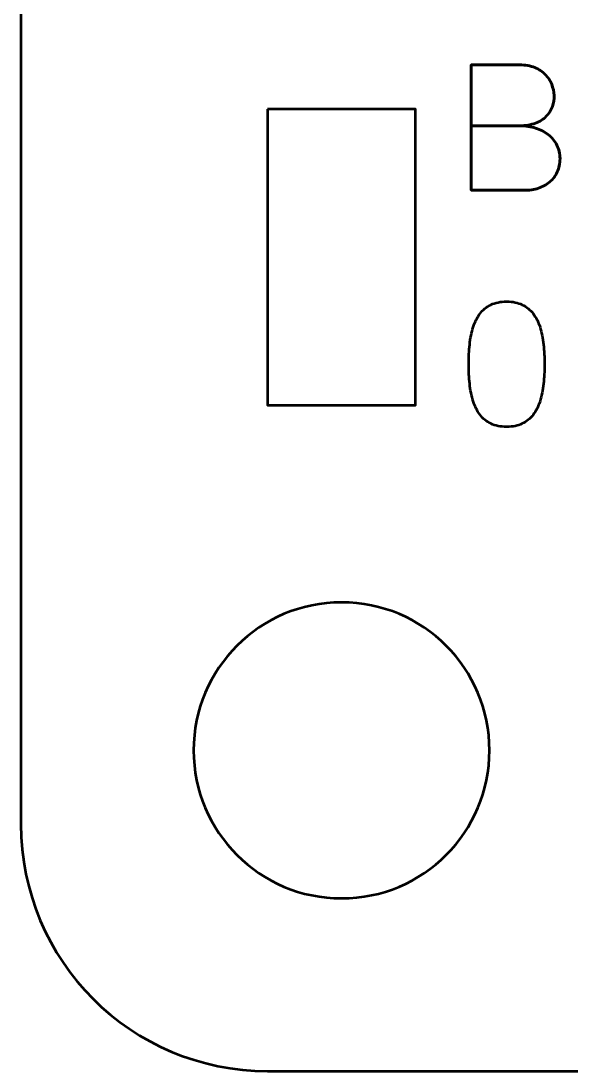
# Model space of a CAD drawing. Header units: centimetres. Extents: x -60.2 to 8, y -20.5 to 3.9.
# Drawn here: x -5.15 to -4.035, y -9.5 to -7.372 of the extents above; entities that cross this region are included whole.
import ezdxf

# ---------------------------------------------------------------- set-up
doc = ezdxf.new("R2010")
doc.units = ezdxf.units.CM
doc.header["$MEASUREMENT"] = 0
doc.layers.add('Layer 1', color=7, linetype='Continuous')

msp = doc.modelspace()

# ---------------------------------------------------------------- linework, layer by layer
at = {"layer": 'Layer 1', "lineweight": 53}
for points, knots in [([(-4.64994, -0.19994), (-4.64994, -0.19994), (3.64996, -0.19994), (3.64996, -0.19994), (3.64996, -0.19994), (3.92696, -0.19994), (4.15006, -0.42304), (4.15006, -0.70004), (4.15006, -0.70004), (4.15006, -0.70004), (4.15006, -8.99994), (4.15006, -8.99994), (4.15006, -8.99994), (4.15006, -9.27694), (3.92696, -9.50004), (3.64996, -9.50004), (3.64996, -9.50004), (3.64996, -9.50004), (-4.64994, -9.50004), (-4.64994, -9.50004), (-4.64994, -9.50004), (-4.92694, -9.50004), (-5.15004, -9.27694), (-5.15004, -8.99994), (-5.15004, -8.99994), (-5.15004, -8.99994), (-5.15004, -0.70004), (-5.15004, -0.70004), (-5.15004, -0.70004), (-5.15004, -0.42304), (-4.92694, -0.19994), (-4.64994, -0.19994)], [0, 0, 0, 0, 0.125, 0.125, 0.125, 0.125, 0.25, 0.25, 0.25, 0.25, 0.375, 0.375, 0.375, 0.375, 0.5, 0.5, 0.5, 0.5, 0.625, 0.625, 0.625, 0.625, 0.75, 0.75, 0.75, 0.75, 0.875, 0.875, 0.875, 0.875, 1, 1, 1, 1]), ([(-4.64994, -7.54999), (-4.64994, -7.54999), (-4.34994, -7.54999), (-4.34994, -7.54999), (-4.34994, -7.54999), (-4.34994, -7.54999), (-4.34994, -8.14999), (-4.34994, -8.14999), (-4.34994, -8.14999), (-4.34994, -8.14999), (-4.64994, -8.14999), (-4.64994, -8.14999), (-4.64994, -8.14999), (-4.64994, -8.14999), (-4.64994, -7.54999), (-4.64994, -7.54999)], [0, 0, 0, 0, 0.25, 0.25, 0.25, 0.25, 0.5, 0.5, 0.5, 0.5, 0.75, 0.75, 0.75, 0.75, 1, 1, 1, 1]), ([(-4.20001, -8.85001), (-4.20001, -9.01564), (-4.33424, -9.15001), (-4.50001, -9.15001), (-4.50001, -9.15001), (-4.66567, -9.15001), (-4.80001, -9.01564), (-4.80001, -8.85001), (-4.80001, -8.85001), (-4.80001, -8.68424), (-4.66567, -8.55001), (-4.50001, -8.55001), (-4.50001, -8.55001), (-4.33424, -8.55001), (-4.20001, -8.68424), (-4.20001, -8.85001)], [0, 0, 0, 0, 0.25, 0.25, 0.25, 0.25, 0.5, 0.5, 0.5, 0.5, 0.75, 0.75, 0.75, 0.75, 1, 1, 1, 1])]:
    msp.add_open_spline(points, degree=3, knots=knots, dxfattribs=at)
at = {"layer": 'Layer 1', "color": 30, "lineweight": 53}
for points, knots in [([(-4.23731, -7.58388), (-4.23731, -7.58388), (-4.13959, -7.58388), (-4.13959, -7.58388), (-4.13959, -7.58388), (-4.12689, -7.58382), (-4.11607, -7.58206), (-4.10696, -7.57859), (-4.10696, -7.57859), (-4.0979, -7.57518), (-4.09055, -7.57053), (-4.08485, -7.56471), (-4.08485, -7.56471), (-4.07915, -7.55889), (-4.07503, -7.5523), (-4.07244, -7.54501), (-4.07244, -7.54501), (-4.06992, -7.53778), (-4.06874, -7.53026), (-4.06903, -7.52249), (-4.06903, -7.52249), (-4.06939, -7.51473), (-4.07103, -7.50721), (-4.07397, -7.49986), (-4.07397, -7.49986), (-4.07685, -7.49251), (-4.0812, -7.48586), (-4.08691, -7.47993), (-4.08691, -7.47993), (-4.09261, -7.47399), (-4.09973, -7.46928), (-4.10837, -7.46581), (-4.10837, -7.46581), (-4.11701, -7.46229), (-4.12718, -7.46046), (-4.13888, -7.46041), (-4.13888, -7.46041), (-4.13888, -7.46041), (-4.23731, -7.46041), (-4.23731, -7.46041), (-4.23731, -7.46041), (-4.23731, -7.46041), (-4.23731, -7.71476), (-4.23731, -7.71476), (-4.23731, -7.71476), (-4.23731, -7.71476), (-4.12901, -7.71476), (-4.12901, -7.71476), (-4.12901, -7.71476), (-4.11889, -7.71476), (-4.10949, -7.71329), (-4.10078, -7.71041), (-4.10078, -7.71041), (-4.09208, -7.70747), (-4.0845, -7.70329), (-4.07791, -7.69771), (-4.07791, -7.69771), (-4.07139, -7.69218), (-4.06627, -7.68548), (-4.06262, -7.67754), (-4.06262, -7.67754), (-4.05898, -7.6696), (-4.0571, -7.66061), (-4.05704, -7.65055), (-4.05704, -7.65055), (-4.05727, -7.64044), (-4.05939, -7.63133), (-4.06345, -7.62315), (-4.06345, -7.62315), (-4.0675, -7.61498), (-4.07315, -7.60799), (-4.08044, -7.60211), (-4.08044, -7.60211), (-4.08773, -7.59628), (-4.09643, -7.59176), (-4.10643, -7.58864), (-4.10643, -7.58864), (-4.11642, -7.58552), (-4.12748, -7.58394), (-4.13959, -7.58388), (-4.13959, -7.58388), (-4.12748, -7.58394), (-4.11642, -7.58552), (-4.10643, -7.58864), (-4.10643, -7.58864), (-4.09643, -7.59176), (-4.08773, -7.59628), (-4.08044, -7.60211), (-4.08044, -7.60211), (-4.07315, -7.60799), (-4.0675, -7.61498), (-4.06345, -7.62315), (-4.06345, -7.62315), (-4.05939, -7.63133), (-4.05727, -7.64044), (-4.05704, -7.65055), (-4.05704, -7.65055), (-4.0571, -7.66061), (-4.05898, -7.6696), (-4.06262, -7.67754), (-4.06262, -7.67754), (-4.06627, -7.68548), (-4.07139, -7.69218), (-4.07791, -7.69771), (-4.07791, -7.69771), (-4.0845, -7.70329), (-4.09208, -7.70747), (-4.10078, -7.71041), (-4.10078, -7.71041), (-4.10949, -7.71329), (-4.11889, -7.71476), (-4.12901, -7.71476), (-4.12901, -7.71476), (-4.12901, -7.71476), (-4.23731, -7.71476), (-4.23731, -7.71476), (-4.23731, -7.71476), (-4.23731, -7.71476), (-4.23731, -7.46041), (-4.23731, -7.46041), (-4.23731, -7.46041), (-4.23731, -7.46041), (-4.13888, -7.46041), (-4.13888, -7.46041), (-4.13888, -7.46041), (-4.12718, -7.46046), (-4.11701, -7.46229), (-4.10837, -7.46581), (-4.10837, -7.46581), (-4.09973, -7.46928), (-4.09261, -7.47399), (-4.08691, -7.47993), (-4.08691, -7.47993), (-4.0812, -7.48586), (-4.07685, -7.49251), (-4.07397, -7.49986), (-4.07397, -7.49986), (-4.07103, -7.50721), (-4.06939, -7.51473), (-4.06903, -7.52249), (-4.06903, -7.52249), (-4.06874, -7.53026), (-4.06992, -7.53778), (-4.07244, -7.54501), (-4.07244, -7.54501), (-4.07503, -7.5523), (-4.07915, -7.55889), (-4.08485, -7.56471), (-4.08485, -7.56471), (-4.09055, -7.57053), (-4.0979, -7.57518), (-4.10696, -7.57859), (-4.10696, -7.57859), (-4.11607, -7.58206), (-4.12689, -7.58382), (-4.13959, -7.58388), (-4.13959, -7.58388), (-4.13959, -7.58388), (-4.23731, -7.58388), (-4.23731, -7.58388)], [0, 0, 0, 0, 0.025, 0.025, 0.025, 0.025, 0.05, 0.05, 0.05, 0.05, 0.075, 0.075, 0.075, 0.075, 0.1, 0.1, 0.1, 0.1, 0.125, 0.125, 0.125, 0.125, 0.15, 0.15, 0.15, 0.15, 0.175, 0.175, 0.175, 0.175, 0.2, 0.2, 0.2, 0.2, 0.225, 0.225, 0.225, 0.225, 0.25, 0.25, 0.25, 0.25, 0.275, 0.275, 0.275, 0.275, 0.3, 0.3, 0.3, 0.3, 0.325, 0.325, 0.325, 0.325, 0.35, 0.35, 0.35, 0.35, 0.375, 0.375, 0.375, 0.375, 0.4, 0.4, 0.4, 0.4, 0.425, 0.425, 0.425, 0.425, 0.45, 0.45, 0.45, 0.45, 0.475, 0.475, 0.475, 0.475, 0.5, 0.5, 0.5, 0.5, 0.525, 0.525, 0.525, 0.525, 0.55, 0.55, 0.55, 0.55, 0.575, 0.575, 0.575, 0.575, 0.6, 0.6, 0.6, 0.6, 0.625, 0.625, 0.625, 0.625, 0.65, 0.65, 0.65, 0.65, 0.675, 0.675, 0.675, 0.675, 0.7, 0.7, 0.7, 0.7, 0.725, 0.725, 0.725, 0.725, 0.75, 0.75, 0.75, 0.75, 0.775, 0.775, 0.775, 0.775, 0.8, 0.8, 0.8, 0.8, 0.825, 0.825, 0.825, 0.825, 0.85, 0.85, 0.85, 0.85, 0.875, 0.875, 0.875, 0.875, 0.9, 0.9, 0.9, 0.9, 0.925, 0.925, 0.925, 0.925, 0.95, 0.95, 0.95, 0.95, 0.975, 0.975, 0.975, 0.975, 1, 1, 1, 1]), ([(-4.16535, -8.19418), (-4.15301, -8.19412), (-4.14236, -8.19195), (-4.13349, -8.18771), (-4.13349, -8.18771), (-4.12467, -8.18348), (-4.11732, -8.17742), (-4.11144, -8.16972), (-4.11144, -8.16972), (-4.10562, -8.16196), (-4.10103, -8.15279), (-4.09762, -8.1422), (-4.09762, -8.1422), (-4.09427, -8.13162), (-4.09186, -8.12004), (-4.09051, -8.10734), (-4.09051, -8.10734), (-4.08909, -8.09464), (-4.08839, -8.08129), (-4.08845, -8.06718), (-4.08845, -8.06718), (-4.08839, -8.05313), (-4.08909, -8.03978), (-4.09051, -8.02714), (-4.09051, -8.02714), (-4.09186, -8.0145), (-4.09427, -8.00286), (-4.09762, -7.99227), (-4.09762, -7.99227), (-4.10103, -7.98175), (-4.10562, -7.97258), (-4.11144, -7.96476), (-4.11144, -7.96476), (-4.11732, -7.95699), (-4.12467, -7.95094), (-4.13349, -7.9467), (-4.13349, -7.9467), (-4.14236, -7.94241), (-4.15301, -7.94024), (-4.16535, -7.94018), (-4.16535, -7.94018), (-4.1777, -7.94024), (-4.18834, -7.94241), (-4.19722, -7.9467), (-4.19722, -7.9467), (-4.20604, -7.95094), (-4.21339, -7.95699), (-4.21927, -7.96476), (-4.21927, -7.96476), (-4.22509, -7.97258), (-4.22968, -7.98175), (-4.23309, -7.99227), (-4.23309, -7.99227), (-4.23644, -8.00286), (-4.23885, -8.0145), (-4.2402, -8.02714), (-4.2402, -8.02714), (-4.24161, -8.03978), (-4.24232, -8.05313), (-4.24226, -8.06718), (-4.24226, -8.06718), (-4.24232, -8.08129), (-4.24161, -8.09464), (-4.2402, -8.10734), (-4.2402, -8.10734), (-4.23885, -8.12004), (-4.23644, -8.13162), (-4.23309, -8.1422), (-4.23309, -8.1422), (-4.22968, -8.15279), (-4.22509, -8.16196), (-4.21927, -8.16972), (-4.21927, -8.16972), (-4.21339, -8.17742), (-4.20604, -8.18348), (-4.19722, -8.18771), (-4.19722, -8.18771), (-4.18834, -8.19195), (-4.1777, -8.19412), (-4.16535, -8.19418)], [0, 0, 0, 0, 0.05, 0.05, 0.05, 0.05, 0.1, 0.1, 0.1, 0.1, 0.15, 0.15, 0.15, 0.15, 0.2, 0.2, 0.2, 0.2, 0.25, 0.25, 0.25, 0.25, 0.3, 0.3, 0.3, 0.3, 0.35, 0.35, 0.35, 0.35, 0.4, 0.4, 0.4, 0.4, 0.45, 0.45, 0.45, 0.45, 0.5, 0.5, 0.5, 0.5, 0.55, 0.55, 0.55, 0.55, 0.6, 0.6, 0.6, 0.6, 0.65, 0.65, 0.65, 0.65, 0.7, 0.7, 0.7, 0.7, 0.75, 0.75, 0.75, 0.75, 0.8, 0.8, 0.8, 0.8, 0.85, 0.85, 0.85, 0.85, 0.9, 0.9, 0.9, 0.9, 0.95, 0.95, 0.95, 0.95, 1, 1, 1, 1]), ([(-4.16535, -8.19418), (-4.15301, -8.19412), (-4.14236, -8.19195), (-4.13349, -8.18771), (-4.13349, -8.18771), (-4.12467, -8.18348), (-4.11732, -8.17742), (-4.11144, -8.16972), (-4.11144, -8.16972), (-4.10562, -8.16196), (-4.10103, -8.15279), (-4.09762, -8.1422), (-4.09762, -8.1422), (-4.09427, -8.13162), (-4.09186, -8.12004), (-4.09051, -8.10734), (-4.09051, -8.10734), (-4.08909, -8.09464), (-4.08839, -8.08129), (-4.08845, -8.06718), (-4.08845, -8.06718), (-4.08839, -8.05313), (-4.08909, -8.03978), (-4.09051, -8.02714), (-4.09051, -8.02714), (-4.09186, -8.0145), (-4.09427, -8.00286), (-4.09762, -7.99227), (-4.09762, -7.99227), (-4.10103, -7.98175), (-4.10562, -7.97258), (-4.11144, -7.96476), (-4.11144, -7.96476), (-4.11732, -7.95699), (-4.12467, -7.95094), (-4.13349, -7.9467), (-4.13349, -7.9467), (-4.14236, -7.94241), (-4.15301, -7.94024), (-4.16535, -7.94018), (-4.16535, -7.94018), (-4.1777, -7.94024), (-4.18834, -7.94241), (-4.19722, -7.9467), (-4.19722, -7.9467), (-4.20604, -7.95094), (-4.21339, -7.95699), (-4.21927, -7.96476), (-4.21927, -7.96476), (-4.22509, -7.97258), (-4.22968, -7.98175), (-4.23309, -7.99227), (-4.23309, -7.99227), (-4.23644, -8.00286), (-4.23885, -8.0145), (-4.2402, -8.02714), (-4.2402, -8.02714), (-4.24161, -8.03978), (-4.24232, -8.05313), (-4.24226, -8.06718), (-4.24226, -8.06718), (-4.24232, -8.08129), (-4.24161, -8.09464), (-4.2402, -8.10734), (-4.2402, -8.10734), (-4.23885, -8.12004), (-4.23644, -8.13162), (-4.23309, -8.1422), (-4.23309, -8.1422), (-4.22968, -8.15279), (-4.22509, -8.16196), (-4.21927, -8.16972), (-4.21927, -8.16972), (-4.21339, -8.17742), (-4.20604, -8.18348), (-4.19722, -8.18771), (-4.19722, -8.18771), (-4.18834, -8.19195), (-4.1777, -8.19412), (-4.16535, -8.19418)], [0, 0, 0, 0, 0.05, 0.05, 0.05, 0.05, 0.1, 0.1, 0.1, 0.1, 0.15, 0.15, 0.15, 0.15, 0.2, 0.2, 0.2, 0.2, 0.25, 0.25, 0.25, 0.25, 0.3, 0.3, 0.3, 0.3, 0.35, 0.35, 0.35, 0.35, 0.4, 0.4, 0.4, 0.4, 0.45, 0.45, 0.45, 0.45, 0.5, 0.5, 0.5, 0.5, 0.55, 0.55, 0.55, 0.55, 0.6, 0.6, 0.6, 0.6, 0.65, 0.65, 0.65, 0.65, 0.7, 0.7, 0.7, 0.7, 0.75, 0.75, 0.75, 0.75, 0.8, 0.8, 0.8, 0.8, 0.85, 0.85, 0.85, 0.85, 0.9, 0.9, 0.9, 0.9, 0.95, 0.95, 0.95, 0.95, 1, 1, 1, 1])]:
    msp.add_open_spline(points, degree=3, knots=knots, dxfattribs=at)

doc.saveas('drawing.dxf')
